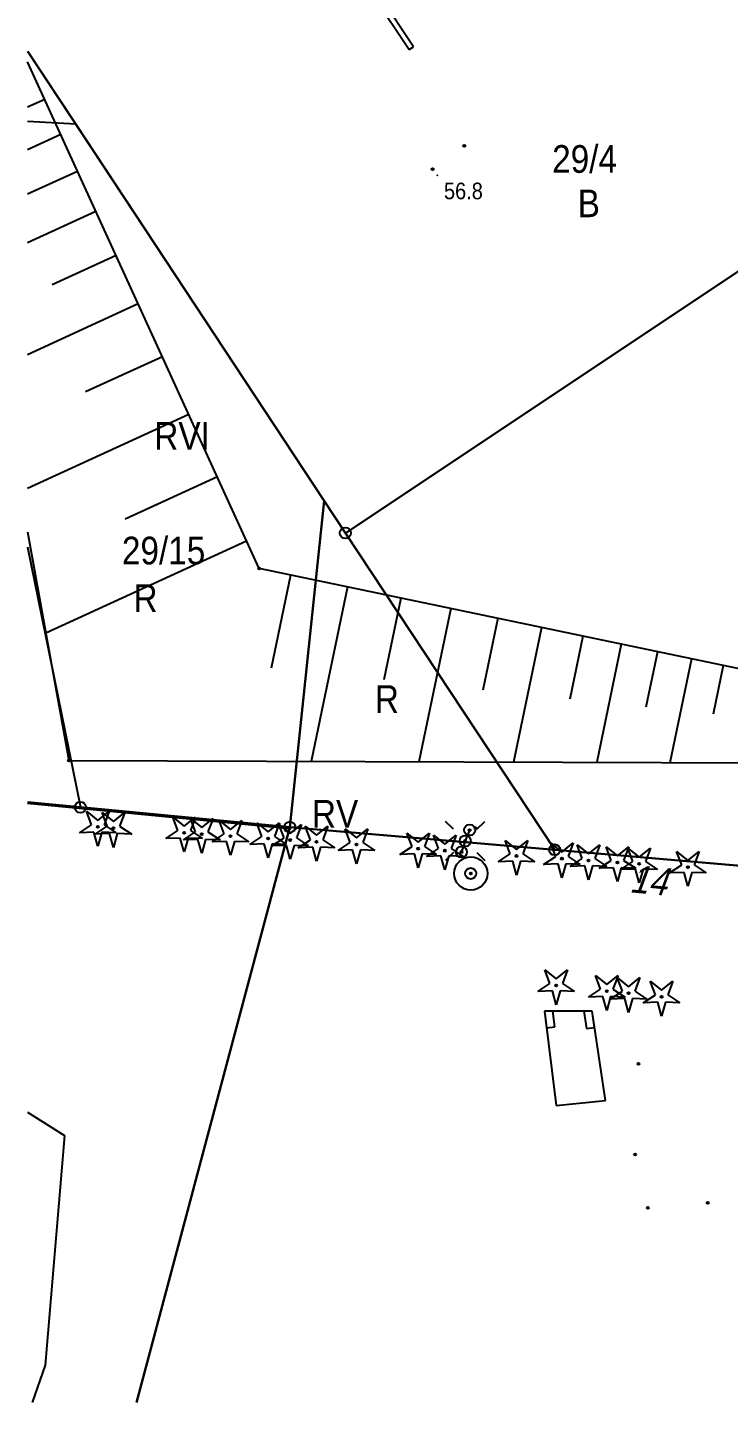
# Model space of a CAD drawing. Extents: x 6545332 to 6545538, y 5876272 to 5876530.
# Drawn here: x 6545332.3 to 6545364, y 5876271.6 to 5876333.7 of the extents above; entities that cross this region are included whole.
import ezdxf
from ezdxf.enums import TextEntityAlignment as Align

# ---------------------------------------------------------------- set-up
doc = ezdxf.new("R2010")
doc.units = 0
doc.header["$MEASUREMENT"] = 0
doc.layers.add('1', color=8, linetype='CONTINUOUS')
doc.styles.get("Standard").update_dxf_attribs({"font": 'txt', "width": 0.75})

msp = doc.modelspace()

# ---------------------------------------------------------------- hatches: boundary and pattern name
at = {"layer": '1', "linetype": 'Continuous'}
h = msp.add_hatch(color=256, dxfattribs=at)
edge = h.paths.add_edge_path()
edge.add_arc((6545350.81, 5876327.04), 0.045, 0, 360)
h = msp.add_hatch(color=256, dxfattribs=at)
edge = h.paths.add_edge_path()
edge.add_arc((6545335.48, 5876297.62), 0.05, 0, 360)
h = msp.add_hatch(color=256, dxfattribs=at)
edge = h.paths.add_edge_path()
edge.add_arc((6545336.18, 5876297.57), 0.05, 0, 360)
h = msp.add_hatch(color=256, dxfattribs=at)
edge = h.paths.add_edge_path()
edge.add_arc((6545339.38, 5876297.36), 0.05, 0, 360)
h = msp.add_hatch(color=256, dxfattribs=at)
edge = h.paths.add_edge_path()
edge.add_arc((6545340.17, 5876297.3), 0.05, 0, 360)
h = msp.add_hatch(color=256, dxfattribs=at)
edge = h.paths.add_edge_path()
edge.add_arc((6545341.47, 5876297.21), 0.05, 0, 360)
h = msp.add_hatch(color=256, dxfattribs=at)
edge = h.paths.add_edge_path()
edge.add_arc((6545343.17, 5876297.1), 0.05, 0, 360)
h = msp.add_hatch(color=256, dxfattribs=at)
edge = h.paths.add_edge_path()
edge.add_arc((6545344.17, 5876297.03), 0.05, 0, 360)
h = msp.add_hatch(color=256, dxfattribs=at)
edge = h.paths.add_edge_path()
edge.add_arc((6545345.36, 5876296.95), 0.05, 0, 360)
h = msp.add_hatch(color=256, dxfattribs=at)
edge = h.paths.add_edge_path()
edge.add_arc((6545347.16, 5876296.83), 0.05, 0, 360)
h = msp.add_hatch(color=256, dxfattribs=at)
edge = h.paths.add_edge_path()
edge.add_arc((6545349.95, 5876296.64), 0.05, 0, 360)
h = msp.add_hatch(color=256, dxfattribs=at)
edge = h.paths.add_edge_path()
edge.add_arc((6545351.15, 5876296.55), 0.05, 0, 360)
h = msp.add_hatch(color=256, dxfattribs=at)
edge = h.paths.add_edge_path()
edge.add_arc((6545354.39, 5876296.31), 0.05, 0, 360)
h = msp.add_hatch(color=256, dxfattribs=at)
edge = h.paths.add_edge_path()
edge.add_arc((6545356.44, 5876296.19), 0.05, 0, 360)
h = msp.add_hatch(color=256, dxfattribs=at)
edge = h.paths.add_edge_path()
edge.add_arc((6545357.64, 5876296.11), 0.05, 0, 360)
h = msp.add_hatch(color=256, dxfattribs=at)
edge = h.paths.add_edge_path()
edge.add_arc((6545358.94, 5876296.02), 0.05, 0, 360)
h = msp.add_hatch(color=256, dxfattribs=at)
edge = h.paths.add_edge_path()
edge.add_arc((6545359.93, 5876295.96), 0.05, 0, 360)
h = msp.add_hatch(color=256, dxfattribs=at)
edge = h.paths.add_edge_path()
edge.add_arc((6545362.13, 5876295.81), 0.05, 0, 360)
h = msp.add_hatch(color=256, dxfattribs=at)
edge = h.paths.add_edge_path()
edge.add_arc((6545356.18, 5876290.46), 0.05, 0, 360)
h = msp.add_hatch(color=256, dxfattribs=at)
edge = h.paths.add_edge_path()
edge.add_arc((6545358.46, 5876290.21), 0.05, 0, 360)
h = msp.add_hatch(color=256, dxfattribs=at)
edge = h.paths.add_edge_path()
edge.add_arc((6545359.45, 5876290.11), 0.05, 0, 360)
h = msp.add_hatch(color=256, dxfattribs=at)
edge = h.paths.add_edge_path()
edge.add_arc((6545360.94, 5876289.95), 0.05, 0, 360)

# ---------------------------------------------------------------- linework, layer by layer
at = {"layer": '1'}
for p, q in [((6545346.58, 5876337.15), (6545349.54, 5876332.72)), ((6545349.74, 5876332.85), (6545346.79, 5876337.27)), ((6545332.303, 5876332.651), (6545346.66, 5876310.89)), ((6545332.303, 5876332.65), (6545334.48, 5876329.35)), ((6545379.27, 5876332.6), (6545346.66, 5876310.89)), ((6545346.66, 5876310.89), (6545379.27, 5876332.6)), ((6545379.27, 5876332.6), (6545346.66, 5876310.89)), ((6545379.27, 5876332.6), (6545346.66, 5876310.89)), ((6545349.54, 5876332.72), (6545349.74, 5876332.85)), ((6545342.77, 5876309.29), (6545332.303, 5876332.164)), ((6545332.34, 5876332.09), (6545332.303, 5876332.073)), ((6545333.08, 5876330.47), (6545332.303, 5876330.113)), ((6545334.48, 5876329.35), (6545332.303, 5876329.467)), ((6545334.48, 5876329.35), (6545332.303, 5876329.467)), ((6545333.81, 5876328.88), (6545332.303, 5876328.191)), ((6545334.48, 5876329.35), (6545345.7, 5876312.34)), ((6545345.7, 5876312.34), (6545334.48, 5876329.35)), ((6545345.7, 5876312.34), (6545334.48, 5876329.35)), ((6545334.56, 5876327.22), (6545332.303, 5876326.186)), ((6545335.39, 5876325.41), (6545332.303, 5876323.992)), ((6545336.31, 5876323.42), (6545333.42, 5876322.09)), ((6545337.3, 5876321.24), (6545332.303, 5876318.943)), ((6545338.4, 5876318.85), (6545334.92, 5876317.26)), ((6545339.59, 5876316.24), (6545332.303, 5876312.908)), ((6545340.88, 5876313.43), (6545336.71, 5876311.52)), ((6545345.7, 5876312.34), (6545344.15, 5876297.61)), ((6545344.15, 5876297.61), (6545345.7, 5876312.34)), ((6545345.7, 5876312.34), (6545346.66, 5876310.89)), ((6545346.66, 5876310.89), (6545345.7, 5876312.34)), ((6545346.66, 5876310.89), (6545345.7, 5876312.34)), ((6545332.303, 5876310.943), (6545334.17, 5876300.62)), ((6545346.66, 5876310.89), (6545356.11, 5876296.59)), ((6545356.11, 5876296.59), (6545346.66, 5876310.89)), ((6545346.66, 5876310.89), (6545356.11, 5876296.59)), ((6545356.11, 5876296.59), (6545346.66, 5876310.89)), ((6545346.66, 5876310.89), (6545356.11, 5876296.59)), ((6545332.303, 5876310.264), (6545334.69, 5876298.51)), ((6545332.303, 5876310.264), (6545334.69, 5876298.51)), ((6545332.303, 5876310.258), (6545334.69, 5876298.51)), ((6545342.2, 5876310.52), (6545333.13, 5876306.37)), ((6545385.1, 5876300.44), (6545342.77, 5876309.29)), ((6545344.18, 5876308.99), (6545343.31, 5876304.79)), ((6545346.76, 5876308.46), (6545345.11, 5876300.58)), ((6545349.17, 5876307.95), (6545348.39, 5876304.26)), ((6545351.42, 5876307.48), (6545349.98, 5876300.56)), ((6545353.54, 5876307.04), (6545352.86, 5876303.8)), ((6545355.52, 5876306.62), (6545354.25, 5876300.55)), ((6545357.38, 5876306.24), (6545356.79, 5876303.39)), ((6545359.12, 5876305.87), (6545358.01, 5876300.54)), ((6545360.76, 5876305.53), (6545360.23, 5876303.03)), ((6545362.29, 5876305.21), (6545361.31, 5876300.52)), ((6545363.72, 5876304.91), (6545363.26, 5876302.71)), ((6545334.17, 5876300.62), (6545385.1, 5876300.44)), ((6545334.69, 5876298.51), (6545332.303, 5876298.737)), ((6545334.69, 5876298.51), (6545332.303, 5876298.737)), ((6545332.303, 5876298.737), (6545334.69, 5876298.51)), ((6545332.303, 5876298.699), (6545344.13, 5876297.55)), ((6545334.69, 5876298.51), (6545344.15, 5876297.61)), ((6545344.15, 5876297.61), (6545334.69, 5876298.51)), ((6545334.69, 5876298.51), (6545344.15, 5876297.61)), ((6545344.15, 5876297.61), (6545334.69, 5876298.51)), ((6545334.69, 5876298.51), (6545344.15, 5876297.61)), ((6545344.15, 5876297.61), (6545337.23, 5876271.634)), ((6545337.23, 5876271.634), (6545344.15, 5876297.61)), ((6545337.23, 5876271.634), (6545344.15, 5876297.61)), ((6545337.23, 5876271.634), (6545344.15, 5876297.61)), ((6545356.11, 5876296.59), (6545344.15, 5876297.61)), ((6545344.15, 5876297.61), (6545356.11, 5876296.59)), ((6545344.15, 5876297.61), (6545356.11, 5876296.59)), ((6545344.15, 5876297.61), (6545356.11, 5876296.59)), ((6545352.27, 5876297.48), (6545352.07, 5876296.99)), ((6545352.07, 5876296.99), (6545351.9, 5876296.49)), ((6545356.11, 5876296.59), (6545377.05, 5876294.78)), ((6545377.05, 5876294.78), (6545356.11, 5876296.59)), ((6545356.11, 5876296.59), (6545377.05, 5876294.78)), ((6545356.11, 5876296.59), (6545377.05, 5876294.78)), ((6545357.8, 5876289.31), (6545355.65, 5876289.3)), ((6545355.65, 5876289.3), (6545355.74, 5876288.55)), ((6545356.03, 5876289.3), (6545355.65, 5876289.3)), ((6545355.65, 5876289.3), (6545356.18, 5876285.04)), ((6545356.11, 5876288.6), (6545356.03, 5876289.3)), ((6545357.42, 5876289.31), (6545357.54, 5876288.52)), ((6545357.8, 5876289.31), (6545357.42, 5876289.31)), ((6545357.91, 5876288.57), (6545357.8, 5876289.31)), ((6545358.41, 5876285.27), (6545357.8, 5876289.31)), ((6545355.74, 5876288.55), (6545356.11, 5876288.6)), ((6545357.54, 5876288.52), (6545357.91, 5876288.57)), ((6545332.303, 5876284.749), (6545333.97, 5876283.69)), ((6545332.303, 5876284.749), (6545333.97, 5876283.69)), ((6545356.18, 5876285.04), (6545358.41, 5876285.27)), ((6545333.97, 5876283.69), (6545333.1, 5876273.32)), ((6545333.97, 5876283.69), (6545333.1, 5876273.32)), ((6545333.1, 5876273.32), (6545332.515, 5876271.634)), ((6545333.1, 5876273.32), (6545332.515, 5876271.634))]:
    msp.add_line(p, q, dxfattribs=at)
at = {"layer": '1', "linetype": 'Continuous'}
for p, q in [((6545335.197, 5876297.713), (6545334.968, 5876298.326)), ((6545334.968, 5876298.326), (6545335.48, 5876297.919)), ((6545335.48, 5876297.919), (6545335.992, 5876298.326)), ((6545335.897, 5876297.663), (6545335.668, 5876298.276)), ((6545335.668, 5876298.276), (6545336.18, 5876297.869)), ((6545335.992, 5876298.326), (6545335.763, 5876297.713)), ((6545336.18, 5876297.869), (6545336.692, 5876298.276)), ((6545336.692, 5876298.276), (6545336.463, 5876297.663)), ((6545339.097, 5876297.453), (6545338.868, 5876298.066)), ((6545338.868, 5876298.066), (6545339.38, 5876297.659)), ((6545339.38, 5876297.659), (6545339.892, 5876298.066)), ((6545339.887, 5876297.393), (6545339.658, 5876298.006)), ((6545339.658, 5876298.006), (6545340.17, 5876297.599)), ((6545339.892, 5876298.066), (6545339.663, 5876297.453)), ((6545340.17, 5876297.599), (6545340.682, 5876298.006)), ((6545340.682, 5876298.006), (6545340.453, 5876297.393)), ((6545341.187, 5876297.303), (6545340.958, 5876297.916)), ((6545340.958, 5876297.916), (6545341.47, 5876297.509)), ((6545341.47, 5876297.509), (6545341.982, 5876297.916)), ((6545341.982, 5876297.916), (6545341.753, 5876297.303)), ((6545342.887, 5876297.193), (6545342.658, 5876297.806)), ((6545342.658, 5876297.806), (6545343.17, 5876297.399)), ((6545343.17, 5876297.399), (6545343.682, 5876297.806)), ((6545343.682, 5876297.806), (6545343.453, 5876297.193)), ((6545343.887, 5876297.123), (6545343.658, 5876297.736)), ((6545343.658, 5876297.736), (6545344.17, 5876297.329)), ((6545344.17, 5876297.329), (6545344.682, 5876297.736)), ((6545344.682, 5876297.736), (6545344.453, 5876297.123)), ((6545351.54, 5876297.521), (6545351.187, 5876297.874)), ((6545352.601, 5876297.521), (6545352.954, 5876297.874)), ((6545334.652, 5876297.352), (6545335.197, 5876297.713)), ((6545335.305, 5876297.38), (6545334.652, 5876297.352)), ((6545335.48, 5876296.75), (6545335.305, 5876297.38)), ((6545335.352, 5876297.302), (6545335.897, 5876297.663)), ((6545336.005, 5876297.33), (6545335.352, 5876297.302)), ((6545335.655, 5876297.38), (6545335.48, 5876296.75)), ((6545336.308, 5876297.352), (6545335.655, 5876297.38)), ((6545335.763, 5876297.713), (6545336.308, 5876297.352)), ((6545336.18, 5876296.7), (6545336.005, 5876297.33)), ((6545336.355, 5876297.33), (6545336.18, 5876296.7)), ((6545337.008, 5876297.302), (6545336.355, 5876297.33)), ((6545336.463, 5876297.663), (6545337.008, 5876297.302)), ((6545338.552, 5876297.092), (6545339.097, 5876297.453)), ((6545339.205, 5876297.12), (6545338.552, 5876297.092)), ((6545339.38, 5876296.49), (6545339.205, 5876297.12)), ((6545339.342, 5876297.032), (6545339.887, 5876297.393)), ((6545339.555, 5876297.12), (6545339.38, 5876296.49)), ((6545340.208, 5876297.092), (6545339.555, 5876297.12)), ((6545339.663, 5876297.453), (6545340.208, 5876297.092)), ((6545340.453, 5876297.393), (6545340.998, 5876297.032)), ((6545340.642, 5876296.942), (6545341.187, 5876297.303)), ((6545341.753, 5876297.303), (6545342.298, 5876296.942)), ((6545342.342, 5876296.832), (6545342.887, 5876297.193)), ((6545343.342, 5876296.762), (6545343.887, 5876297.123)), ((6545343.453, 5876297.193), (6545343.998, 5876296.832)), ((6545344.453, 5876297.123), (6545344.998, 5876296.762)), ((6545345.077, 5876297.043), (6545344.848, 5876297.656)), ((6545344.848, 5876297.656), (6545345.36, 5876297.249)), ((6545345.36, 5876297.249), (6545345.872, 5876297.656)), ((6545345.872, 5876297.656), (6545345.643, 5876297.043)), ((6545346.877, 5876296.923), (6545346.648, 5876297.536)), ((6545346.648, 5876297.536), (6545347.16, 5876297.129)), ((6545347.16, 5876297.129), (6545347.672, 5876297.536)), ((6545347.672, 5876297.536), (6545347.443, 5876296.923)), ((6545349.667, 5876296.733), (6545349.438, 5876297.346)), ((6545349.438, 5876297.346), (6545349.95, 5876296.939)), ((6545349.95, 5876296.939), (6545350.462, 5876297.346)), ((6545350.462, 5876297.346), (6545350.233, 5876296.733)), ((6545350.867, 5876296.643), (6545350.638, 5876297.256)), ((6545350.638, 5876297.256), (6545351.15, 5876296.849)), ((6545351.15, 5876296.849), (6545351.662, 5876297.256)), ((6545351.662, 5876297.256), (6545351.433, 5876296.643)), ((6545339.995, 5876297.06), (6545339.342, 5876297.032)), ((6545340.17, 5876296.43), (6545339.995, 5876297.06)), ((6545340.345, 5876297.06), (6545340.17, 5876296.43)), ((6545340.998, 5876297.032), (6545340.345, 5876297.06)), ((6545341.295, 5876296.97), (6545340.642, 5876296.942)), ((6545341.47, 5876296.34), (6545341.295, 5876296.97)), ((6545341.645, 5876296.97), (6545341.47, 5876296.34)), ((6545342.298, 5876296.942), (6545341.645, 5876296.97)), ((6545342.995, 5876296.86), (6545342.342, 5876296.832)), ((6545343.17, 5876296.23), (6545342.995, 5876296.86)), ((6545343.345, 5876296.86), (6545343.17, 5876296.23)), ((6545343.995, 5876296.79), (6545343.342, 5876296.762)), ((6545343.998, 5876296.832), (6545343.345, 5876296.86)), ((6545344.17, 5876296.16), (6545343.995, 5876296.79)), ((6545344.345, 5876296.79), (6545344.17, 5876296.16)), ((6545344.998, 5876296.762), (6545344.345, 5876296.79)), ((6545344.532, 5876296.682), (6545345.077, 5876297.043)), ((6545345.185, 5876296.71), (6545344.532, 5876296.682)), ((6545345.36, 5876296.08), (6545345.185, 5876296.71)), ((6545345.535, 5876296.71), (6545345.36, 5876296.08)), ((6545346.188, 5876296.682), (6545345.535, 5876296.71)), ((6545345.643, 5876297.043), (6545346.188, 5876296.682)), ((6545346.332, 5876296.562), (6545346.877, 5876296.923)), ((6545346.985, 5876296.59), (6545346.332, 5876296.562)), ((6545347.16, 5876295.96), (6545346.985, 5876296.59)), ((6545347.335, 5876296.59), (6545347.16, 5876295.96)), ((6545347.988, 5876296.562), (6545347.335, 5876296.59)), ((6545347.443, 5876296.923), (6545347.988, 5876296.562)), ((6545349.122, 5876296.372), (6545349.667, 5876296.733)), ((6545350.233, 5876296.733), (6545350.778, 5876296.372)), ((6545350.322, 5876296.282), (6545350.867, 5876296.643)), ((6545351.433, 5876296.643), (6545351.978, 5876296.282)), ((6545354.107, 5876296.403), (6545353.878, 5876297.016)), ((6545353.878, 5876297.016), (6545354.39, 5876296.609)), ((6545354.39, 5876296.609), (6545354.902, 5876297.016)), ((6545354.902, 5876297.016), (6545354.673, 5876296.403)), ((6545356.157, 5876296.283), (6545355.928, 5876296.896)), ((6545355.928, 5876296.896), (6545356.44, 5876296.489)), ((6545356.44, 5876296.489), (6545356.952, 5876296.896)), ((6545356.952, 5876296.896), (6545356.723, 5876296.283)), ((6545357.357, 5876296.203), (6545357.128, 5876296.816)), ((6545357.128, 5876296.816), (6545357.64, 5876296.409)), ((6545357.64, 5876296.409), (6545358.152, 5876296.816)), ((6545358.152, 5876296.816), (6545357.923, 5876296.203)), ((6545358.657, 5876296.113), (6545358.428, 5876296.726)), ((6545358.428, 5876296.726), (6545358.94, 5876296.319)), ((6545358.94, 5876296.319), (6545359.452, 5876296.726)), ((6545359.452, 5876296.726), (6545359.223, 5876296.113)), ((6545359.647, 5876296.053), (6545359.418, 5876296.666)), ((6545359.418, 5876296.666), (6545359.93, 5876296.259)), ((6545359.93, 5876296.259), (6545360.442, 5876296.666)), ((6545360.442, 5876296.666), (6545360.213, 5876296.053)), ((6545361.847, 5876295.903), (6545361.618, 5876296.516)), ((6545361.618, 5876296.516), (6545362.13, 5876296.109)), ((6545362.13, 5876296.109), (6545362.642, 5876296.516)), ((6545362.642, 5876296.516), (6545362.413, 5876295.903)), ((6545349.775, 5876296.4), (6545349.122, 5876296.372)), ((6545349.95, 5876295.77), (6545349.775, 5876296.4)), ((6545350.125, 5876296.4), (6545349.95, 5876295.77)), ((6545350.778, 5876296.372), (6545350.125, 5876296.4)), ((6545350.975, 5876296.31), (6545350.322, 5876296.282)), ((6545351.15, 5876295.68), (6545350.975, 5876296.31)), ((6545351.325, 5876296.31), (6545351.15, 5876295.68)), ((6545351.54, 5876296.46), (6545351.187, 5876296.107)), ((6545351.978, 5876296.282), (6545351.325, 5876296.31)), ((6545352.601, 5876296.46), (6545352.954, 5876296.107)), ((6545353.562, 5876296.042), (6545354.107, 5876296.403)), ((6545354.215, 5876296.07), (6545353.562, 5876296.042)), ((6545354.39, 5876295.44), (6545354.215, 5876296.07)), ((6545354.565, 5876296.07), (6545354.39, 5876295.44)), ((6545355.218, 5876296.042), (6545354.565, 5876296.07)), ((6545354.673, 5876296.403), (6545355.218, 5876296.042)), ((6545355.612, 5876295.922), (6545356.157, 5876296.283)), ((6545356.265, 5876295.95), (6545355.612, 5876295.922)), ((6545356.44, 5876295.32), (6545356.265, 5876295.95)), ((6545356.615, 5876295.95), (6545356.44, 5876295.32)), ((6545357.268, 5876295.922), (6545356.615, 5876295.95)), ((6545356.723, 5876296.283), (6545357.268, 5876295.922)), ((6545356.812, 5876295.842), (6545357.357, 5876296.203)), ((6545357.465, 5876295.87), (6545356.812, 5876295.842)), ((6545357.64, 5876295.24), (6545357.465, 5876295.87)), ((6545357.815, 5876295.87), (6545357.64, 5876295.24)), ((6545358.468, 5876295.842), (6545357.815, 5876295.87)), ((6545357.923, 5876296.203), (6545358.468, 5876295.842)), ((6545358.112, 5876295.752), (6545358.657, 5876296.113)), ((6545359.102, 5876295.692), (6545359.647, 5876296.053)), ((6545359.223, 5876296.113), (6545359.768, 5876295.752)), ((6545360.213, 5876296.053), (6545360.758, 5876295.692)), ((6545361.302, 5876295.542), (6545361.847, 5876295.903)), ((6545362.413, 5876295.903), (6545362.958, 5876295.542)), ((6545358.765, 5876295.78), (6545358.112, 5876295.752)), ((6545358.94, 5876295.15), (6545358.765, 5876295.78)), ((6545359.115, 5876295.78), (6545358.94, 5876295.15)), ((6545359.755, 5876295.72), (6545359.102, 5876295.692)), ((6545359.768, 5876295.752), (6545359.115, 5876295.78)), ((6545359.93, 5876295.09), (6545359.755, 5876295.72)), ((6545360.105, 5876295.72), (6545359.93, 5876295.09)), ((6545360.758, 5876295.692), (6545360.105, 5876295.72)), ((6545361.955, 5876295.57), (6545361.302, 5876295.542)), ((6545362.13, 5876294.94), (6545361.955, 5876295.57)), ((6545362.305, 5876295.57), (6545362.13, 5876294.94)), ((6545362.958, 5876295.542), (6545362.305, 5876295.57)), ((6545355.897, 5876290.553), (6545355.668, 5876291.166)), ((6545355.668, 5876291.166), (6545356.18, 5876290.759)), ((6545356.18, 5876290.759), (6545356.692, 5876291.166)), ((6545356.692, 5876291.166), (6545356.463, 5876290.553)), ((6545358.177, 5876290.303), (6545357.948, 5876290.916)), ((6545357.948, 5876290.916), (6545358.46, 5876290.509)), ((6545358.46, 5876290.509), (6545358.972, 5876290.916)), ((6545358.972, 5876290.916), (6545358.743, 5876290.303)), ((6545355.352, 5876290.192), (6545355.897, 5876290.553)), ((6545356.463, 5876290.553), (6545357.008, 5876290.192)), ((6545357.632, 5876289.942), (6545358.177, 5876290.303)), ((6545358.743, 5876290.303), (6545359.288, 5876289.942)), ((6545359.167, 5876290.203), (6545358.938, 5876290.816)), ((6545358.938, 5876290.816), (6545359.45, 5876290.409)), ((6545359.45, 5876290.409), (6545359.962, 5876290.816)), ((6545359.962, 5876290.816), (6545359.733, 5876290.203)), ((6545360.657, 5876290.043), (6545360.428, 5876290.656)), ((6545360.428, 5876290.656), (6545360.94, 5876290.249)), ((6545360.94, 5876290.249), (6545361.452, 5876290.656)), ((6545361.452, 5876290.656), (6545361.223, 5876290.043)), ((6545356.005, 5876290.22), (6545355.352, 5876290.192)), ((6545356.18, 5876289.59), (6545356.005, 5876290.22)), ((6545356.355, 5876290.22), (6545356.18, 5876289.59)), ((6545357.008, 5876290.192), (6545356.355, 5876290.22)), ((6545358.285, 5876289.97), (6545357.632, 5876289.942)), ((6545358.46, 5876289.34), (6545358.285, 5876289.97)), ((6545358.635, 5876289.97), (6545358.46, 5876289.34)), ((6545358.622, 5876289.842), (6545359.167, 5876290.203)), ((6545359.275, 5876289.87), (6545358.622, 5876289.842)), ((6545359.288, 5876289.942), (6545358.635, 5876289.97)), ((6545359.45, 5876289.24), (6545359.275, 5876289.87)), ((6545359.625, 5876289.87), (6545359.45, 5876289.24)), ((6545360.278, 5876289.842), (6545359.625, 5876289.87)), ((6545359.733, 5876290.203), (6545360.278, 5876289.842)), ((6545360.112, 5876289.682), (6545360.657, 5876290.043)), ((6545360.765, 5876289.71), (6545360.112, 5876289.682)), ((6545360.94, 5876289.08), (6545360.765, 5876289.71)), ((6545361.115, 5876289.71), (6545360.94, 5876289.08)), ((6545361.768, 5876289.682), (6545361.115, 5876289.71)), ((6545361.223, 5876290.043), (6545361.768, 5876289.682))]:
    msp.add_line(p, q, dxfattribs=at)
at = {"layer": '1'}
for centre in [(6545352.03, 5876328.37), (6545350.6, 5876327.32), (6545342.77, 5876309.29), (6545334.17, 5876300.62), (6545335.48, 5876297.62), (6545336.18, 5876297.57), (6545339.38, 5876297.36), (6545340.17, 5876297.3), (6545341.47, 5876297.21), (6545343.17, 5876297.1), (6545344.13, 5876297.55), (6545352.27, 5876297.48), (6545352.53, 5876297.56), (6545344.17, 5876297.03), (6545345.36, 5876296.95), (6545347.16, 5876296.83), (6545349.95, 5876296.64), (6545351.15, 5876296.55), (6545351.9, 5876296.49), (6545352.07, 5876296.99), (6545352.07, 5876296.99), (6545354.39, 5876296.31), (6545356.44, 5876296.19), (6545357.64, 5876296.11), (6545358.94, 5876296.02), (6545359.93, 5876295.96), (6545362.13, 5876295.81), (6545352.32, 5876295.52), (6545356.18, 5876290.46), (6545358.46, 5876290.21), (6545359.45, 5876290.11), (6545360.94, 5876289.95), (6545359.89, 5876286.93), (6545359.74, 5876282.83), (6545360.32, 5876280.42), (6545363.02, 5876280.65)]:
    msp.add_circle(centre, 0.045, dxfattribs=at)
at = {"layer": '1', "linetype": 'Continuous'}
for centre, radius in [((6545346.66, 5876310.89), 0.25), ((6545334.69, 5876298.51), 0.25), ((6545344.15, 5876297.61), 0.25), ((6545352.27, 5876297.48), 0.25), ((6545352.07, 5876296.99), 0.25), ((6545351.9, 5876296.49), 0.25), ((6545356.11, 5876296.59), 0.25), ((6545352.32, 5876295.52), 0.75), ((6545352.32, 5876295.52), 0.25)]:
    msp.add_circle(centre, radius, dxfattribs=at)

# ---------------------------------------------------------------- texts
at = {"layer": '1', "width": 0.9}
for s, p in [('29/4', (6545357.46, 5876327.78)), ('29/15', (6545338.45, 5876310.1))]:
    msp.add_text(s, height=1.25, dxfattribs=at).set_placement(p, align=Align.MIDDLE_CENTER)
for s, height, p in [('56.8', 0.75, (6545351.11, 5876325.96)), ('B', 1.25, (6545357.15, 5876325.15)), ('RVI', 1.25, (6545338.03, 5876314.65)), ('R', 1.25, (6545337.09, 5876307.33)), ('R', 1.25, (6545347.99, 5876302.77)), ('RV', 1.25, (6545345.15, 5876297.59))]:
    msp.add_text(s, height=height, dxfattribs=at).set_placement(p)
at = {"layer": '1', "oblique": 15, "width": 0.9}
msp.add_text('14', height=1.25, rotation=354.604, dxfattribs=at).set_placement((6545360.41, 5876295.84), align=Align.TOP_CENTER)

doc.saveas('drawing.dxf')
